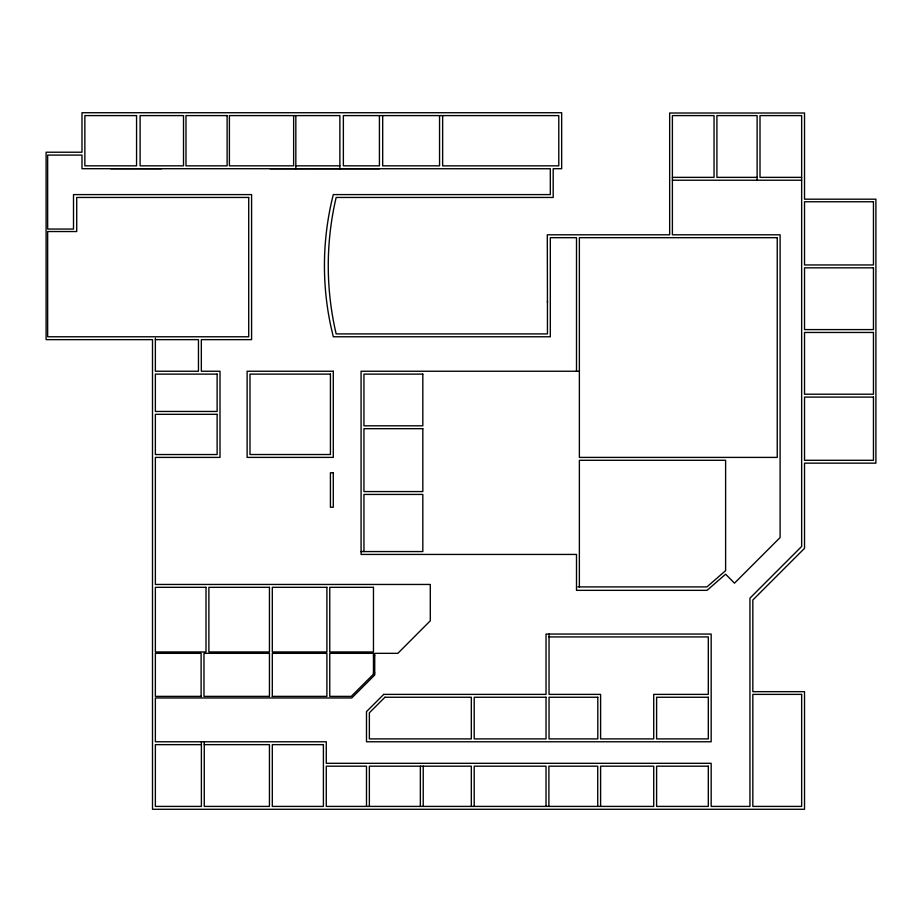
<?xml version="1.0" encoding="UTF-8"?>
<svg xmlns="http://www.w3.org/2000/svg" width="922" height="922" viewBox="0 0 922 922"><rect width="100%" height="100%" fill="white"/><g stroke="black" fill="none" stroke-linecap="round" stroke-linejoin="round"><path stroke-width="1.38" d="M295.835 165.833L339.861 165.833M270.123 168.749L550.319 168.738L550.319 194.588L333.291 194.588A289.923 289.923 0 0 0 330.595 325.109L333.291 336.772L550.319 336.772L550.319 237.68L576.504 237.68L576.504 371.243M110.709 168.703L161.523 168.726M379.426 168.738L81.989 168.703L81.989 155.092L47.656 155.092L47.656 229.059L73.506 229.059L73.506 194.588L251.591 194.588L251.591 339.642L201.33 339.642L201.33 371.243L220.001 371.243L220.001 457.404L155.369 457.404L155.369 584.456L430.297 584.456L430.297 620.794L397.843 653.329L374.724 653.329L374.724 675.019L351.766 697.966L155.369 697.966L155.369 741.772L326.273 741.772L326.273 763.312L711.173 763.312L711.173 806.404L749.943 806.404L749.943 598.159L801.644 546.458L801.644 115.596L760.005 115.596L760.005 177.358L801.644 177.358M672.392 177.358L714.043 177.358L714.043 115.596L672.392 115.596L672.392 234.799L780.104 234.799L780.104 537.538L734.477 583.165L725.614 574.187L707.047 590.345L576.504 590.345L576.504 554.433L361.078 554.433L361.078 371.243L579.373 371.243M757.123 177.358L716.913 177.358L716.913 115.596L757.123 115.596L757.123 180.228M672.392 180.228L801.644 180.228M155.369 339.642L198.46 339.642L198.46 371.243L155.369 371.243L155.369 338.213M361.078 551.563L422.829 551.563L422.829 494.434L363.948 494.434L363.948 551.563M577.933 586.899L706.932 586.899L725.614 570.637L725.614 460.285L579.373 460.285L579.373 586.899M549.039 636.929L708.303 636.929L708.303 694.381L653.721 694.381L653.721 738.902L600.602 738.902L600.602 694.381L549.039 694.381L549.039 634.059M373.468 655.749L374.724 655.749M373.468 672.979L374.724 672.979M201.111 696.375L155.369 696.375L155.369 653.329L201.111 653.329L201.111 696.525M269.443 696.375L203.981 696.375L203.981 653.329L269.443 653.329L269.443 696.525M272.313 696.375L326.895 696.375L326.895 653.329L272.313 653.329L272.313 696.525M201.388 744.642L155.369 744.642L155.369 806.404L201.388 806.404L201.388 741.772M204.258 744.642L269.443 744.642L269.443 806.404L204.258 806.404L204.258 741.772M547.449 302.324L547.299 234.799L669.66 234.799L669.66 113.014L804.526 113.014L804.526 199.187L875.9 199.187L875.9 463.155L804.526 463.155L804.526 548.325L752.825 600.026L752.825 691.661L804.526 691.661L804.526 809.274L152.499 809.274L152.499 339.642L46.1 339.642L46.1 152.222L81.989 152.222L81.989 112.726L561.671 112.726L561.671 168.703L553.188 168.703L553.188 197.458L336.161 197.458A298.601 298.601 0 0 0 336.161 333.902L547.449 333.902L547.449 300.998M600.602 806.404L600.602 766.182L653.721 766.182L653.721 806.404L326.273 806.404L326.273 766.182L366.495 766.182L366.495 806.404M597.733 806.404L597.733 766.182L548.901 766.182L548.901 806.404M546.031 806.404L546.031 766.182L474.208 766.182L474.208 806.404M471.326 806.404L471.326 766.182L369.365 766.182L369.365 806.404M442.652 115.596L442.652 165.868L558.79 165.833L558.79 115.596L343.364 115.596L343.364 165.833L379.426 165.833L379.426 115.596M439.552 115.596L439.552 165.833L382.688 165.833L382.688 115.596M423.221 766.182L423.221 806.404M420.351 766.182L420.351 806.404M339.861 168.703L339.861 115.596L229.394 115.596L229.394 165.833L293.634 165.833L293.634 115.596M295.835 115.596L295.835 168.738M373.468 674.166L351.259 696.375L329.765 696.375L329.765 653.329L373.468 653.329L373.468 674.166M383.725 694.381L366.495 711.611L366.495 741.772L711.173 741.772L711.173 634.059L546.031 634.059L546.031 694.381L383.725 694.381M384.912 697.251L369.365 712.798L369.365 738.902L471.326 738.902L471.326 697.251L384.912 697.251M136.56 115.596L84.859 115.596L84.859 165.833L136.56 165.833L136.56 115.596M183.513 115.596L140.098 115.596L140.098 165.833L183.513 165.833L183.513 115.596M227.112 115.596L185.979 115.596L185.979 165.856L227.112 165.833L227.112 115.596M248.721 197.458L76.722 197.458L76.722 231.537L47.656 231.537L47.656 336.772L248.721 336.772L248.721 197.458M873.457 201.768L804.526 201.768L804.526 264.96L873.457 264.96L873.457 201.768M777.234 237.68L579.373 237.68L579.373 457.404L777.234 457.404L777.234 237.68M873.457 267.829L804.526 267.829L804.526 329.592L873.457 329.592L873.457 267.829M873.457 332.462L804.526 332.462L804.526 394.213L873.457 394.213L873.457 332.462M333.291 371.243L247.119 371.243L247.119 457.393L333.291 457.393L333.291 371.243M217.131 374.113L155.369 374.113L155.369 411.454L217.131 411.454L217.131 374.113M330.422 374.113L249.989 374.113L249.989 454.523L330.422 454.523L330.422 374.113M422.829 374.113L363.948 374.113L363.948 425.814L422.829 425.814L422.829 374.113M873.457 397.094L804.526 397.094L804.526 460.285L873.457 460.285L873.457 397.094M217.131 414.324L155.369 414.324L155.369 454.534L217.131 454.534L217.131 414.324M422.829 428.684L363.948 428.684L363.948 491.564L422.829 491.564L422.829 428.684M333.291 472.767L330.422 472.767L330.422 507.238L333.291 507.238L333.291 472.767M206.009 587.326L155.369 587.326L155.369 651.958L206.009 651.958L206.009 587.326M269.443 587.326L208.879 587.326L208.879 651.958L269.443 651.958L269.443 587.326M326.895 587.326L272.313 587.326L272.313 651.958L326.895 651.958L326.895 587.326M373.468 587.326L329.765 587.326L329.765 651.958L373.468 651.958L373.468 587.326M801.644 694.381L752.825 694.381L752.825 806.404L801.644 806.404L801.644 694.381M546.031 697.251L474.208 697.251L474.208 738.902L546.031 738.902L546.031 697.251M597.802 697.251L549.039 697.251L549.039 738.902L597.802 738.902L597.802 697.251M708.303 697.251L656.602 697.251L656.602 738.902L708.303 738.902L708.303 697.251M323.403 744.642L272.313 744.642L272.313 806.404L323.403 806.404L323.403 744.642M708.303 766.182L656.602 766.182L656.602 806.404L708.303 806.404L708.303 766.182"/></g></svg>
